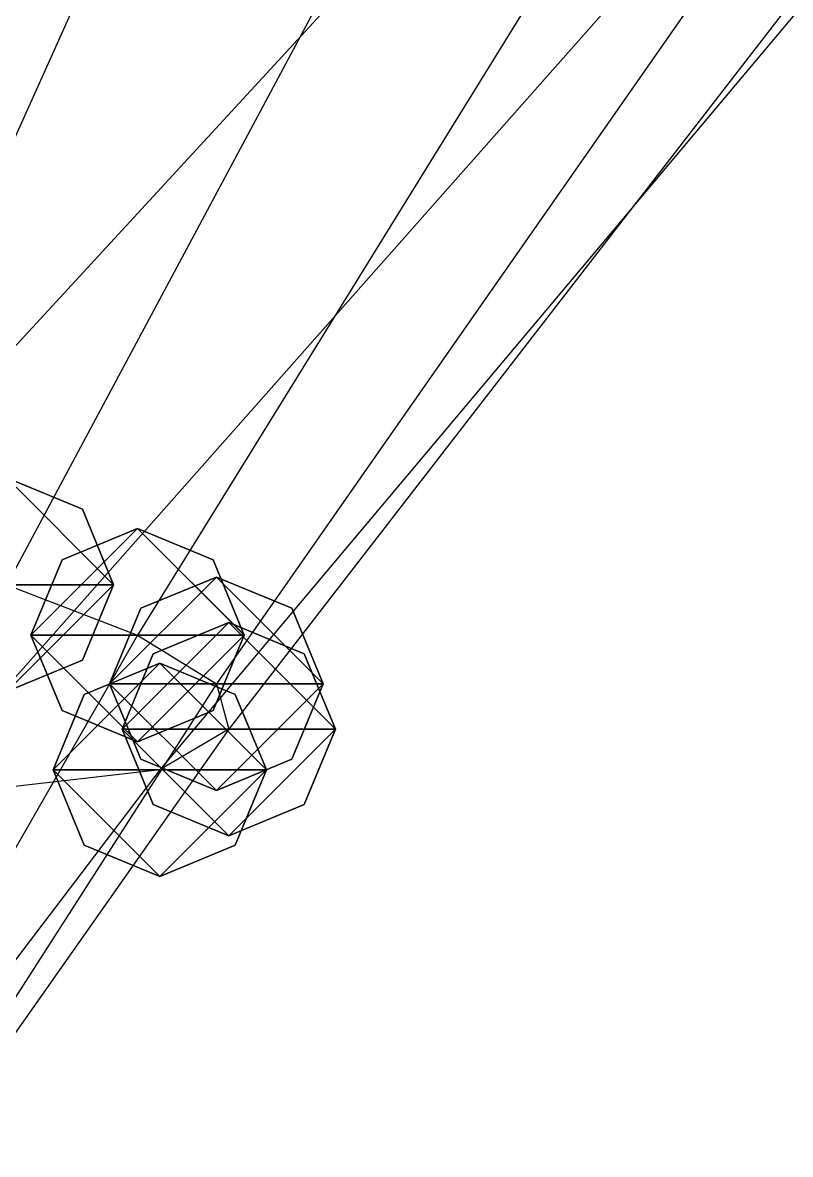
# Model space of a CAD drawing. Header units: metres. Extents: x -59 to 99, y -54 to 55.
# Drawn here: x 34.89 to 42.08, y -10.26 to 0.35 of the extents above; entities that cross this region are included whole.
import ezdxf

# ---------------------------------------------------------------- set-up
doc = ezdxf.new("R2010")
doc.units = ezdxf.units.M

msp = doc.modelspace()

# ---------------------------------------------------------------- linework, layer by layer
for p, q in [((38.187756, 6.7615356, -190.6631), (33.139343, -4.443886, -189.7119)), ((40.74515, 6.307968, -184.16663), (34.739143, -4.9197845, -182.89546)), ((42.917427, 5.8556213, -177.69046), (35.963688, -5.3925095, -176.12723)), ((44.570717, 5.4167175, -171.4014), (36.70185, -5.84824, -169.59656)), ((45.538807, 5.0023193, -165.4624), (36.817566, -6.2733307, -163.50204)), ((45.64428, 4.6224136, -160.02414), (36.171356, -6.654438, -158.0419)), ((45.64428, 4.6224136, -160.02414), (36.171356, -6.654438, -158.0419)), ((43.764927, 4.328018, -155.81247), (33.809322, -6.9254875, -154.161)), ((41.042408, 4.0750427, -152.18341), (30.706795, -7.145878, -150.99583)), ((35.44625, -4.212678, -182.89534), (34.739143, -3.9197845, -182.8953)), ((35.44625, -4.212678, -182.89534), (34.739143, -3.9197845, -182.8953)), ((35.44625, -4.212678, -182.89534), (34.739143, -3.9197845, -182.8953)), ((35.44625, -4.212678, -182.89534), (34.739143, -3.9197845, -182.8953)), ((35.739143, -4.9197845, -182.89546), (35.44625, -4.212678, -182.89534)), ((35.739143, -4.9197845, -182.89546), (35.44625, -4.212678, -182.89534)), ((35.739143, -4.9197845, -182.89546), (35.44625, -4.212678, -182.89534)), ((35.739143, -4.9197845, -182.89546), (35.44625, -4.212678, -182.89534)), ((35.963688, -4.3925095, -176.12706), (35.25658, -4.685403, -176.1271)), ((35.963688, -4.3925095, -176.12706), (35.25658, -4.685403, -176.1271)), ((35.963688, -4.3925095, -176.12706), (35.25658, -4.685403, -176.1271)), ((35.963688, -4.3925095, -176.12706), (35.25658, -4.685403, -176.1271)), ((36.670795, -4.685403, -176.1271), (35.963688, -4.3925095, -176.12706)), ((36.670795, -4.685403, -176.1271), (35.963688, -4.3925095, -176.12706)), ((36.670795, -4.685403, -176.1271), (35.963688, -4.3925095, -176.12706)), ((36.670795, -4.685403, -176.1271), (35.963688, -4.3925095, -176.12706)), ((35.25658, -4.685403, -176.1271), (34.963688, -5.3925095, -176.12723)), ((35.25658, -4.685403, -176.1271), (34.963688, -5.3925095, -176.12723)), ((35.25658, -4.685403, -176.1271), (34.963688, -5.3925095, -176.12723)), ((35.25658, -4.685403, -176.1271), (34.963688, -5.3925095, -176.12723)), ((36.963688, -5.3925095, -176.12723), (36.670795, -4.685403, -176.1271)), ((36.963688, -5.3925095, -176.12723), (36.670795, -4.685403, -176.1271)), ((36.963688, -5.3925095, -176.12723), (36.670795, -4.685403, -176.1271)), ((36.963688, -5.3925095, -176.12723), (36.670795, -4.685403, -176.1271)), ((36.70185, -4.84824, -169.59639), (35.994743, -5.1411333, -169.59644)), ((36.70185, -4.84824, -169.59639), (35.994743, -5.1411333, -169.59644)), ((36.70185, -4.84824, -169.59639), (35.994743, -5.1411333, -169.59644)), ((36.70185, -4.84824, -169.59639), (35.994743, -5.1411333, -169.59644)), ((37.40896, -5.1411333, -169.59644), (36.70185, -4.84824, -169.59639)), ((37.40896, -5.1411333, -169.59644), (36.70185, -4.84824, -169.59639)), ((37.40896, -5.1411333, -169.59644), (36.70185, -4.84824, -169.59639)), ((37.40896, -5.1411333, -169.59644), (36.70185, -4.84824, -169.59639)), ((34.739143, -4.9197845, -182.89546), (35.963688, -5.3925095, -176.12723)), ((35.44625, -5.626891, -182.89558), (35.739143, -4.9197845, -182.89546)), ((35.44625, -5.626891, -182.89558), (35.739143, -4.9197845, -182.89546)), ((35.44625, -5.626891, -182.89558), (35.739143, -4.9197845, -182.89546)), ((35.44625, -5.626891, -182.89558), (35.739143, -4.9197845, -182.89546)), ((35.994743, -5.1411333, -169.59644), (35.70185, -5.84824, -169.59656)), ((35.994743, -5.1411333, -169.59644), (35.70185, -5.84824, -169.59656)), ((35.994743, -5.1411333, -169.59644), (35.70185, -5.84824, -169.59656)), ((35.994743, -5.1411333, -169.59644), (35.70185, -5.84824, -169.59656)), ((37.70185, -5.84824, -169.59656), (37.40896, -5.1411333, -169.59644)), ((37.70185, -5.84824, -169.59656), (37.40896, -5.1411333, -169.59644)), ((37.70185, -5.84824, -169.59656), (37.40896, -5.1411333, -169.59644)), ((37.70185, -5.84824, -169.59656), (37.40896, -5.1411333, -169.59644)), ((36.817566, -5.2733307, -163.50188), (36.11046, -5.566224, -163.50192)), ((36.817566, -5.2733307, -163.50188), (36.11046, -5.566224, -163.50192)), ((36.817566, -5.2733307, -163.50188), (36.11046, -5.566224, -163.50192)), ((36.817566, -5.2733307, -163.50188), (36.11046, -5.566224, -163.50192)), ((37.524673, -5.566224, -163.50192), (36.817566, -5.2733307, -163.50188)), ((37.524673, -5.566224, -163.50192), (36.817566, -5.2733307, -163.50188)), ((37.524673, -5.566224, -163.50192), (36.817566, -5.2733307, -163.50188)), ((37.524673, -5.566224, -163.50192), (36.817566, -5.2733307, -163.50188)), ((35.963688, -5.3925095, -176.12723), (29.495657, -16.656006, -174.32654)), ((34.963688, -5.3925095, -176.12723), (35.25658, -6.099616, -176.12735)), ((34.963688, -5.3925095, -176.12723), (35.25658, -6.099616, -176.12735)), ((34.963688, -5.3925095, -176.12723), (35.25658, -6.099616, -176.12735)), ((34.963688, -5.3925095, -176.12723), (35.25658, -6.099616, -176.12735)), ((35.963688, -5.3925095, -176.12723), (36.70185, -5.84824, -169.59656)), ((36.670795, -6.099616, -176.12735), (36.963688, -5.3925095, -176.12723)), ((36.670795, -6.099616, -176.12735), (36.963688, -5.3925095, -176.12723)), ((36.670795, -6.099616, -176.12735), (36.963688, -5.3925095, -176.12723)), ((36.670795, -6.099616, -176.12735), (36.963688, -5.3925095, -176.12723)), ((36.11046, -5.566224, -163.50192), (35.817566, -6.2733307, -163.50204)), ((36.11046, -5.566224, -163.50192), (35.817566, -6.2733307, -163.50204)), ((36.11046, -5.566224, -163.50192), (35.817566, -6.2733307, -163.50204)), ((36.11046, -5.566224, -163.50192), (35.817566, -6.2733307, -163.50204)), ((37.817566, -6.2733307, -163.50204), (37.524673, -5.566224, -163.50192)), ((37.817566, -6.2733307, -163.50204), (37.524673, -5.566224, -163.50192)), ((37.817566, -6.2733307, -163.50204), (37.524673, -5.566224, -163.50192)), ((37.817566, -6.2733307, -163.50204), (37.524673, -5.566224, -163.50192)), ((34.739143, -5.9197845, -182.89563), (35.44625, -5.626891, -182.89558)), ((34.739143, -5.9197845, -182.89563), (35.44625, -5.626891, -182.89558)), ((34.739143, -5.9197845, -182.89563), (35.44625, -5.626891, -182.89558)), ((34.739143, -5.9197845, -182.89563), (35.44625, -5.626891, -182.89558)), ((36.171356, -5.654438, -158.04173), (35.46425, -5.9473314, -158.04178)), ((36.171356, -5.654438, -158.04173), (35.46425, -5.9473314, -158.04178)), ((36.171356, -5.654438, -158.04173), (35.46425, -5.9473314, -158.04178)), ((36.171356, -5.654438, -158.04173), (35.46425, -5.9473314, -158.04178)), ((36.171356, -5.654438, -158.04173), (35.46425, -5.9473314, -158.04178)), ((36.171356, -5.654438, -158.04173), (35.46425, -5.9473314, -158.04178)), ((36.878464, -5.9473314, -158.04178), (36.171356, -5.654438, -158.04173)), ((36.878464, -5.9473314, -158.04178), (36.171356, -5.654438, -158.04173)), ((36.878464, -5.9473314, -158.04178), (36.171356, -5.654438, -158.04173)), ((36.878464, -5.9473314, -158.04178), (36.171356, -5.654438, -158.04173)), ((36.878464, -5.9473314, -158.04178), (36.171356, -5.654438, -158.04173)), ((36.878464, -5.9473314, -158.04178), (36.171356, -5.654438, -158.04173)), ((36.70185, -5.84824, -169.59656), (29.455252, -17.14273, -167.35545)), ((35.70185, -5.84824, -169.59656), (35.994743, -6.5553465, -169.59668)), ((35.70185, -5.84824, -169.59656), (35.994743, -6.5553465, -169.59668)), ((35.70185, -5.84824, -169.59656), (35.994743, -6.5553465, -169.59668)), ((35.70185, -5.84824, -169.59656), (35.994743, -6.5553465, -169.59668)), ((36.70185, -5.84824, -169.59656), (36.817566, -6.2733307, -163.50204)), ((37.40896, -6.5553465, -169.59668), (37.70185, -5.84824, -169.59656)), ((37.40896, -6.5553465, -169.59668), (37.70185, -5.84824, -169.59656)), ((37.40896, -6.5553465, -169.59668), (37.70185, -5.84824, -169.59656)), ((37.40896, -6.5553465, -169.59668), (37.70185, -5.84824, -169.59656)), ((35.46425, -5.9473314, -158.04178), (35.171356, -6.654438, -158.0419)), ((35.46425, -5.9473314, -158.04178), (35.171356, -6.654438, -158.0419)), ((35.46425, -5.9473314, -158.04178), (35.171356, -6.654438, -158.0419)), ((35.46425, -5.9473314, -158.04178), (35.171356, -6.654438, -158.0419)), ((35.46425, -5.9473314, -158.04178), (35.171356, -6.654438, -158.0419)), ((35.46425, -5.9473314, -158.04178), (35.171356, -6.654438, -158.0419)), ((37.171356, -6.654438, -158.0419), (36.878464, -5.9473314, -158.04178)), ((37.171356, -6.654438, -158.0419), (36.878464, -5.9473314, -158.04178)), ((37.171356, -6.654438, -158.0419), (36.878464, -5.9473314, -158.04178)), ((37.171356, -6.654438, -158.0419), (36.878464, -5.9473314, -158.04178)), ((37.171356, -6.654438, -158.0419), (36.878464, -5.9473314, -158.04178)), ((37.171356, -6.654438, -158.0419), (36.878464, -5.9473314, -158.04178)), ((35.25658, -6.099616, -176.12735), (35.963688, -6.3925095, -176.1274)), ((35.25658, -6.099616, -176.12735), (35.963688, -6.3925095, -176.1274)), ((35.25658, -6.099616, -176.12735), (35.963688, -6.3925095, -176.1274)), ((35.25658, -6.099616, -176.12735), (35.963688, -6.3925095, -176.1274)), ((35.963688, -6.3925095, -176.1274), (36.670795, -6.099616, -176.12735)), ((35.963688, -6.3925095, -176.1274), (36.670795, -6.099616, -176.12735)), ((35.963688, -6.3925095, -176.1274), (36.670795, -6.099616, -176.12735)), ((35.963688, -6.3925095, -176.1274), (36.670795, -6.099616, -176.12735)), ((36.817566, -6.2733307, -163.50204), (28.858372, -17.592667, -160.90729)), ((35.817566, -6.2733307, -163.50204), (36.11046, -6.9804373, -163.50217)), ((35.817566, -6.2733307, -163.50204), (36.11046, -6.9804373, -163.50217)), ((35.817566, -6.2733307, -163.50204), (36.11046, -6.9804373, -163.50217)), ((35.817566, -6.2733307, -163.50204), (36.11046, -6.9804373, -163.50217)), ((36.817566, -6.2733307, -163.50204), (36.171356, -6.654438, -158.0419)), ((37.524673, -6.9804373, -163.50217), (37.817566, -6.2733307, -163.50204)), ((37.524673, -6.9804373, -163.50217), (37.817566, -6.2733307, -163.50204)), ((37.524673, -6.9804373, -163.50217), (37.817566, -6.2733307, -163.50204)), ((37.524673, -6.9804373, -163.50217), (37.817566, -6.2733307, -163.50204)), ((35.994743, -6.5553465, -169.59668), (36.70185, -6.84824, -169.59673)), ((35.994743, -6.5553465, -169.59668), (36.70185, -6.84824, -169.59673)), ((35.994743, -6.5553465, -169.59668), (36.70185, -6.84824, -169.59673)), ((35.994743, -6.5553465, -169.59668), (36.70185, -6.84824, -169.59673)), ((36.70185, -6.84824, -169.59673), (37.40896, -6.5553465, -169.59668)), ((36.70185, -6.84824, -169.59673), (37.40896, -6.5553465, -169.59668)), ((36.70185, -6.84824, -169.59673), (37.40896, -6.5553465, -169.59668)), ((36.70185, -6.84824, -169.59673), (37.40896, -6.5553465, -169.59668)), ((36.171356, -6.654438, -158.0419), (27.556458, -17.986053, -155.27017)), ((36.171356, -6.654438, -158.0419), (27.556458, -17.986053, -155.27017)), ((36.171356, -6.654438, -158.0419), (33.809322, -6.9254875, -154.161)), ((35.171356, -6.654438, -158.0419), (35.46425, -7.3615446, -158.04202)), ((35.171356, -6.654438, -158.0419), (35.46425, -7.3615446, -158.04202)), ((35.171356, -6.654438, -158.0419), (35.46425, -7.3615446, -158.04202)), ((35.171356, -6.654438, -158.0419), (35.46425, -7.3615446, -158.04202)), ((35.171356, -6.654438, -158.0419), (35.46425, -7.3615446, -158.04202)), ((35.171356, -6.654438, -158.0419), (35.46425, -7.3615446, -158.04202)), ((36.878464, -7.3615446, -158.04202), (37.171356, -6.654438, -158.0419)), ((36.878464, -7.3615446, -158.04202), (37.171356, -6.654438, -158.0419)), ((36.878464, -7.3615446, -158.04202), (37.171356, -6.654438, -158.0419)), ((36.878464, -7.3615446, -158.04202), (37.171356, -6.654438, -158.0419)), ((36.878464, -7.3615446, -158.04202), (37.171356, -6.654438, -158.0419)), ((36.878464, -7.3615446, -158.04202), (37.171356, -6.654438, -158.0419)), ((36.11046, -6.9804373, -163.50217), (36.817566, -7.2733307, -163.50221)), ((36.11046, -6.9804373, -163.50217), (36.817566, -7.2733307, -163.50221)), ((36.11046, -6.9804373, -163.50217), (36.817566, -7.2733307, -163.50221)), ((36.11046, -6.9804373, -163.50217), (36.817566, -7.2733307, -163.50221)), ((36.817566, -7.2733307, -163.50221), (37.524673, -6.9804373, -163.50217)), ((36.817566, -7.2733307, -163.50221), (37.524673, -6.9804373, -163.50217)), ((36.817566, -7.2733307, -163.50221), (37.524673, -6.9804373, -163.50217)), ((36.817566, -7.2733307, -163.50221), (37.524673, -6.9804373, -163.50217)), ((35.46425, -7.3615446, -158.04202), (36.171356, -7.654438, -158.04207)), ((35.46425, -7.3615446, -158.04202), (36.171356, -7.654438, -158.04207)), ((35.46425, -7.3615446, -158.04202), (36.171356, -7.654438, -158.04207)), ((35.46425, -7.3615446, -158.04202), (36.171356, -7.654438, -158.04207)), ((35.46425, -7.3615446, -158.04202), (36.171356, -7.654438, -158.04207)), ((35.46425, -7.3615446, -158.04202), (36.171356, -7.654438, -158.04207)), ((36.171356, -7.654438, -158.04207), (36.878464, -7.3615446, -158.04202)), ((36.171356, -7.654438, -158.04207), (36.878464, -7.3615446, -158.04202)), ((36.171356, -7.654438, -158.04207), (36.878464, -7.3615446, -158.04202)), ((36.171356, -7.654438, -158.04207), (36.878464, -7.3615446, -158.04202)), ((36.171356, -7.654438, -158.04207), (36.878464, -7.3615446, -158.04202)), ((36.171356, -7.654438, -158.04207), (36.878464, -7.3615446, -158.04202))]:
    msp.add_line(p, q)
for points in [[(33.739143, -4.9197845, -182.89546), (34.739143, -3.9197845, -182.8953), (35.739143, -4.9197845, -182.89546), (35.739243, -4.9196844, -182.89536)], [(33.739143, -4.9197845, -182.89546), (34.739143, -3.9197845, -182.8953), (35.739143, -4.9197845, -182.89546), (35.739243, -4.9196844, -182.89536)], [(33.739143, -4.9197845, -182.89546), (34.739143, -3.9197845, -182.8953), (35.739143, -4.9197845, -182.89546), (35.739243, -4.9196844, -182.89536)], [(33.739143, -4.9197845, -182.89546), (34.739143, -3.9197845, -182.8953), (35.739143, -4.9197845, -182.89546), (35.739243, -4.9196844, -182.89536)], [(34.739143, -3.9197845, -182.8953), (35.44625, -4.212678, -182.89534), (35.739143, -4.9197845, -182.89546), (35.739243, -4.9196844, -182.89536)], [(34.739143, -3.9197845, -182.8953), (35.44625, -4.212678, -182.89534), (35.739143, -4.9197845, -182.89546), (35.739243, -4.9196844, -182.89536)], [(34.739143, -3.9197845, -182.8953), (35.44625, -4.212678, -182.89534), (35.739143, -4.9197845, -182.89546), (35.739243, -4.9196844, -182.89536)], [(34.739143, -3.9197845, -182.8953), (35.44625, -4.212678, -182.89534), (35.739143, -4.9197845, -182.89546), (35.739243, -4.9196844, -182.89536)], [(34.963688, -5.3925095, -176.12723), (35.25658, -4.685403, -176.1271), (35.963688, -4.3925095, -176.12706), (35.963787, -4.3924093, -176.12695)], [(34.963688, -5.3925095, -176.12723), (35.25658, -4.685403, -176.1271), (35.963688, -4.3925095, -176.12706), (35.963787, -4.3924093, -176.12695)], [(34.963688, -5.3925095, -176.12723), (35.25658, -4.685403, -176.1271), (35.963688, -4.3925095, -176.12706), (35.963787, -4.3924093, -176.12695)], [(34.963688, -5.3925095, -176.12723), (35.25658, -4.685403, -176.1271), (35.963688, -4.3925095, -176.12706), (35.963787, -4.3924093, -176.12695)], [(34.963688, -5.3925095, -176.12723), (35.963688, -4.3925095, -176.12706), (36.963688, -5.3925095, -176.12723), (36.963787, -5.3924093, -176.12712)], [(34.963688, -5.3925095, -176.12723), (35.963688, -4.3925095, -176.12706), (36.963688, -5.3925095, -176.12723), (36.963787, -5.3924093, -176.12712)], [(34.963688, -5.3925095, -176.12723), (35.963688, -4.3925095, -176.12706), (36.963688, -5.3925095, -176.12723), (36.963787, -5.3924093, -176.12712)], [(34.963688, -5.3925095, -176.12723), (35.963688, -4.3925095, -176.12706), (36.963688, -5.3925095, -176.12723), (36.963787, -5.3924093, -176.12712)], [(35.963688, -4.3925095, -176.12706), (36.670795, -4.685403, -176.1271), (36.963688, -5.3925095, -176.12723), (36.963787, -5.3924093, -176.12712)], [(35.963688, -4.3925095, -176.12706), (36.670795, -4.685403, -176.1271), (36.963688, -5.3925095, -176.12723), (36.963787, -5.3924093, -176.12712)], [(35.963688, -4.3925095, -176.12706), (36.670795, -4.685403, -176.1271), (36.963688, -5.3925095, -176.12723), (36.963787, -5.3924093, -176.12712)], [(35.963688, -4.3925095, -176.12706), (36.670795, -4.685403, -176.1271), (36.963688, -5.3925095, -176.12723), (36.963787, -5.3924093, -176.12712)], [(35.70185, -5.84824, -169.59656), (35.994743, -5.1411333, -169.59644), (36.70185, -4.84824, -169.59639), (36.70195, -4.84814, -169.59628)], [(35.70185, -5.84824, -169.59656), (35.994743, -5.1411333, -169.59644), (36.70185, -4.84824, -169.59639), (36.70195, -4.84814, -169.59628)], [(35.70185, -5.84824, -169.59656), (35.994743, -5.1411333, -169.59644), (36.70185, -4.84824, -169.59639), (36.70195, -4.84814, -169.59628)], [(35.70185, -5.84824, -169.59656), (35.994743, -5.1411333, -169.59644), (36.70185, -4.84824, -169.59639), (36.70195, -4.84814, -169.59628)], [(35.70185, -5.84824, -169.59656), (36.70185, -4.84824, -169.59639), (37.70185, -5.84824, -169.59656), (37.70195, -5.84814, -169.59645)], [(35.70185, -5.84824, -169.59656), (36.70185, -4.84824, -169.59639), (37.70185, -5.84824, -169.59656), (37.70195, -5.84814, -169.59645)], [(35.70185, -5.84824, -169.59656), (36.70185, -4.84824, -169.59639), (37.70185, -5.84824, -169.59656), (37.70195, -5.84814, -169.59645)], [(35.70185, -5.84824, -169.59656), (36.70185, -4.84824, -169.59639), (37.70185, -5.84824, -169.59656), (37.70195, -5.84814, -169.59645)], [(36.70185, -4.84824, -169.59639), (37.40896, -5.1411333, -169.59644), (37.70185, -5.84824, -169.59656), (37.70195, -5.84814, -169.59645)], [(36.70185, -4.84824, -169.59639), (37.40896, -5.1411333, -169.59644), (37.70185, -5.84824, -169.59656), (37.70195, -5.84814, -169.59645)], [(36.70185, -4.84824, -169.59639), (37.40896, -5.1411333, -169.59644), (37.70185, -5.84824, -169.59656), (37.70195, -5.84814, -169.59645)], [(36.70185, -4.84824, -169.59639), (37.40896, -5.1411333, -169.59644), (37.70185, -5.84824, -169.59656), (37.70195, -5.84814, -169.59645)], [(35.739143, -4.9197845, -182.89546), (34.739143, -5.9197845, -182.89563), (33.739143, -4.9197845, -182.89546), (33.739243, -4.9196844, -182.89536)], [(35.739143, -4.9197845, -182.89546), (34.739143, -5.9197845, -182.89563), (33.739143, -4.9197845, -182.89546), (33.739243, -4.9196844, -182.89536)], [(35.739143, -4.9197845, -182.89546), (34.739143, -5.9197845, -182.89563), (33.739143, -4.9197845, -182.89546), (33.739243, -4.9196844, -182.89536)], [(35.739143, -4.9197845, -182.89546), (34.739143, -5.9197845, -182.89563), (33.739143, -4.9197845, -182.89546), (33.739243, -4.9196844, -182.89536)], [(35.739143, -4.9197845, -182.89546), (35.44625, -5.626891, -182.89558), (34.739143, -5.9197845, -182.89563), (34.739243, -5.9196844, -182.89552)], [(35.739143, -4.9197845, -182.89546), (35.44625, -5.626891, -182.89558), (34.739143, -5.9197845, -182.89563), (34.739243, -5.9196844, -182.89552)], [(35.739143, -4.9197845, -182.89546), (35.44625, -5.626891, -182.89558), (34.739143, -5.9197845, -182.89563), (34.739243, -5.9196844, -182.89552)], [(35.739143, -4.9197845, -182.89546), (35.44625, -5.626891, -182.89558), (34.739143, -5.9197845, -182.89563), (34.739243, -5.9196844, -182.89552)], [(35.817566, -6.2733307, -163.50204), (36.11046, -5.566224, -163.50192), (36.817566, -5.2733307, -163.50188), (36.817665, -5.2732306, -163.50177)], [(35.817566, -6.2733307, -163.50204), (36.11046, -5.566224, -163.50192), (36.817566, -5.2733307, -163.50188), (36.817665, -5.2732306, -163.50177)], [(35.817566, -6.2733307, -163.50204), (36.11046, -5.566224, -163.50192), (36.817566, -5.2733307, -163.50188), (36.817665, -5.2732306, -163.50177)], [(35.817566, -6.2733307, -163.50204), (36.11046, -5.566224, -163.50192), (36.817566, -5.2733307, -163.50188), (36.817665, -5.2732306, -163.50177)], [(35.817566, -6.2733307, -163.50204), (36.817566, -5.2733307, -163.50188), (37.817566, -6.2733307, -163.50204), (37.817665, -6.2732306, -163.50194)], [(35.817566, -6.2733307, -163.50204), (36.817566, -5.2733307, -163.50188), (37.817566, -6.2733307, -163.50204), (37.817665, -6.2732306, -163.50194)], [(35.817566, -6.2733307, -163.50204), (36.817566, -5.2733307, -163.50188), (37.817566, -6.2733307, -163.50204), (37.817665, -6.2732306, -163.50194)], [(35.817566, -6.2733307, -163.50204), (36.817566, -5.2733307, -163.50188), (37.817566, -6.2733307, -163.50204), (37.817665, -6.2732306, -163.50194)], [(36.817566, -5.2733307, -163.50188), (37.524673, -5.566224, -163.50192), (37.817566, -6.2733307, -163.50204), (37.817665, -6.2732306, -163.50194)], [(36.817566, -5.2733307, -163.50188), (37.524673, -5.566224, -163.50192), (37.817566, -6.2733307, -163.50204), (37.817665, -6.2732306, -163.50194)], [(36.817566, -5.2733307, -163.50188), (37.524673, -5.566224, -163.50192), (37.817566, -6.2733307, -163.50204), (37.817665, -6.2732306, -163.50194)], [(36.817566, -5.2733307, -163.50188), (37.524673, -5.566224, -163.50192), (37.817566, -6.2733307, -163.50204), (37.817665, -6.2732306, -163.50194)], [(35.963688, -6.3925095, -176.1274), (35.25658, -6.099616, -176.12735), (34.963688, -5.3925095, -176.12723), (34.963787, -5.3924093, -176.12712)], [(36.963688, -5.3925095, -176.12723), (35.963688, -6.3925095, -176.1274), (34.963688, -5.3925095, -176.12723), (34.963787, -5.3924093, -176.12712)], [(35.963688, -6.3925095, -176.1274), (35.25658, -6.099616, -176.12735), (34.963688, -5.3925095, -176.12723), (34.963787, -5.3924093, -176.12712)], [(36.963688, -5.3925095, -176.12723), (35.963688, -6.3925095, -176.1274), (34.963688, -5.3925095, -176.12723), (34.963787, -5.3924093, -176.12712)], [(35.963688, -6.3925095, -176.1274), (35.25658, -6.099616, -176.12735), (34.963688, -5.3925095, -176.12723), (34.963787, -5.3924093, -176.12712)], [(36.963688, -5.3925095, -176.12723), (35.963688, -6.3925095, -176.1274), (34.963688, -5.3925095, -176.12723), (34.963787, -5.3924093, -176.12712)], [(35.963688, -6.3925095, -176.1274), (35.25658, -6.099616, -176.12735), (34.963688, -5.3925095, -176.12723), (34.963787, -5.3924093, -176.12712)], [(36.963688, -5.3925095, -176.12723), (35.963688, -6.3925095, -176.1274), (34.963688, -5.3925095, -176.12723), (34.963787, -5.3924093, -176.12712)], [(36.963688, -5.3925095, -176.12723), (36.670795, -6.099616, -176.12735), (35.963688, -6.3925095, -176.1274), (35.963787, -6.3924093, -176.12729)], [(36.963688, -5.3925095, -176.12723), (36.670795, -6.099616, -176.12735), (35.963688, -6.3925095, -176.1274), (35.963787, -6.3924093, -176.12729)], [(36.963688, -5.3925095, -176.12723), (36.670795, -6.099616, -176.12735), (35.963688, -6.3925095, -176.1274), (35.963787, -6.3924093, -176.12729)], [(36.963688, -5.3925095, -176.12723), (36.670795, -6.099616, -176.12735), (35.963688, -6.3925095, -176.1274), (35.963787, -6.3924093, -176.12729)], [(35.171356, -6.654438, -158.0419), (35.46425, -5.9473314, -158.04178), (36.171356, -5.654438, -158.04173), (36.171455, -5.654338, -158.04163)], [(35.171356, -6.654438, -158.0419), (35.46425, -5.9473314, -158.04178), (36.171356, -5.654438, -158.04173), (36.171455, -5.654338, -158.04163)], [(35.171356, -6.654438, -158.0419), (35.46425, -5.9473314, -158.04178), (36.171356, -5.654438, -158.04173), (36.171455, -5.654338, -158.04163)], [(35.171356, -6.654438, -158.0419), (35.46425, -5.9473314, -158.04178), (36.171356, -5.654438, -158.04173), (36.171455, -5.654338, -158.04163)], [(35.171356, -6.654438, -158.0419), (35.46425, -5.9473314, -158.04178), (36.171356, -5.654438, -158.04173), (36.171455, -5.654338, -158.04163)], [(35.171356, -6.654438, -158.0419), (35.46425, -5.9473314, -158.04178), (36.171356, -5.654438, -158.04173), (36.171455, -5.654338, -158.04163)], [(35.171356, -6.654438, -158.0419), (36.171356, -5.654438, -158.04173), (37.171356, -6.654438, -158.0419), (37.171455, -6.654338, -158.0418)], [(35.171356, -6.654438, -158.0419), (36.171356, -5.654438, -158.04173), (37.171356, -6.654438, -158.0419), (37.171455, -6.654338, -158.0418)], [(35.171356, -6.654438, -158.0419), (36.171356, -5.654438, -158.04173), (37.171356, -6.654438, -158.0419), (37.171455, -6.654338, -158.0418)], [(35.171356, -6.654438, -158.0419), (36.171356, -5.654438, -158.04173), (37.171356, -6.654438, -158.0419), (37.171455, -6.654338, -158.0418)], [(35.171356, -6.654438, -158.0419), (36.171356, -5.654438, -158.04173), (37.171356, -6.654438, -158.0419), (37.171455, -6.654338, -158.0418)], [(35.171356, -6.654438, -158.0419), (36.171356, -5.654438, -158.04173), (37.171356, -6.654438, -158.0419), (37.171455, -6.654338, -158.0418)], [(36.171356, -5.654438, -158.04173), (36.878464, -5.9473314, -158.04178), (37.171356, -6.654438, -158.0419), (37.171455, -6.654338, -158.0418)], [(36.171356, -5.654438, -158.04173), (36.878464, -5.9473314, -158.04178), (37.171356, -6.654438, -158.0419), (37.171455, -6.654338, -158.0418)], [(36.171356, -5.654438, -158.04173), (36.878464, -5.9473314, -158.04178), (37.171356, -6.654438, -158.0419), (37.171455, -6.654338, -158.0418)], [(36.171356, -5.654438, -158.04173), (36.878464, -5.9473314, -158.04178), (37.171356, -6.654438, -158.0419), (37.171455, -6.654338, -158.0418)], [(36.171356, -5.654438, -158.04173), (36.878464, -5.9473314, -158.04178), (37.171356, -6.654438, -158.0419), (37.171455, -6.654338, -158.0418)], [(36.171356, -5.654438, -158.04173), (36.878464, -5.9473314, -158.04178), (37.171356, -6.654438, -158.0419), (37.171455, -6.654338, -158.0418)], [(36.70185, -6.84824, -169.59673), (35.994743, -6.5553465, -169.59668), (35.70185, -5.84824, -169.59656), (35.70195, -5.84814, -169.59645)], [(37.70185, -5.84824, -169.59656), (36.70185, -6.84824, -169.59673), (35.70185, -5.84824, -169.59656), (35.70195, -5.84814, -169.59645)], [(36.70185, -6.84824, -169.59673), (35.994743, -6.5553465, -169.59668), (35.70185, -5.84824, -169.59656), (35.70195, -5.84814, -169.59645)], [(37.70185, -5.84824, -169.59656), (36.70185, -6.84824, -169.59673), (35.70185, -5.84824, -169.59656), (35.70195, -5.84814, -169.59645)], [(36.70185, -6.84824, -169.59673), (35.994743, -6.5553465, -169.59668), (35.70185, -5.84824, -169.59656), (35.70195, -5.84814, -169.59645)], [(37.70185, -5.84824, -169.59656), (36.70185, -6.84824, -169.59673), (35.70185, -5.84824, -169.59656), (35.70195, -5.84814, -169.59645)], [(36.70185, -6.84824, -169.59673), (35.994743, -6.5553465, -169.59668), (35.70185, -5.84824, -169.59656), (35.70195, -5.84814, -169.59645)], [(37.70185, -5.84824, -169.59656), (36.70185, -6.84824, -169.59673), (35.70185, -5.84824, -169.59656), (35.70195, -5.84814, -169.59645)], [(37.70185, -5.84824, -169.59656), (37.40896, -6.5553465, -169.59668), (36.70185, -6.84824, -169.59673), (36.70195, -6.84814, -169.59662)], [(37.70185, -5.84824, -169.59656), (37.40896, -6.5553465, -169.59668), (36.70185, -6.84824, -169.59673), (36.70195, -6.84814, -169.59662)], [(37.70185, -5.84824, -169.59656), (37.40896, -6.5553465, -169.59668), (36.70185, -6.84824, -169.59673), (36.70195, -6.84814, -169.59662)], [(37.70185, -5.84824, -169.59656), (37.40896, -6.5553465, -169.59668), (36.70185, -6.84824, -169.59673), (36.70195, -6.84814, -169.59662)], [(36.817566, -7.2733307, -163.50221), (36.11046, -6.9804373, -163.50217), (35.817566, -6.2733307, -163.50204), (35.817665, -6.2732306, -163.50194)], [(37.817566, -6.2733307, -163.50204), (36.817566, -7.2733307, -163.50221), (35.817566, -6.2733307, -163.50204), (35.817665, -6.2732306, -163.50194)], [(36.817566, -7.2733307, -163.50221), (36.11046, -6.9804373, -163.50217), (35.817566, -6.2733307, -163.50204), (35.817665, -6.2732306, -163.50194)], [(37.817566, -6.2733307, -163.50204), (36.817566, -7.2733307, -163.50221), (35.817566, -6.2733307, -163.50204), (35.817665, -6.2732306, -163.50194)], [(36.817566, -7.2733307, -163.50221), (36.11046, -6.9804373, -163.50217), (35.817566, -6.2733307, -163.50204), (35.817665, -6.2732306, -163.50194)], [(37.817566, -6.2733307, -163.50204), (36.817566, -7.2733307, -163.50221), (35.817566, -6.2733307, -163.50204), (35.817665, -6.2732306, -163.50194)], [(36.817566, -7.2733307, -163.50221), (36.11046, -6.9804373, -163.50217), (35.817566, -6.2733307, -163.50204), (35.817665, -6.2732306, -163.50194)], [(37.817566, -6.2733307, -163.50204), (36.817566, -7.2733307, -163.50221), (35.817566, -6.2733307, -163.50204), (35.817665, -6.2732306, -163.50194)], [(37.817566, -6.2733307, -163.50204), (37.524673, -6.9804373, -163.50217), (36.817566, -7.2733307, -163.50221), (36.817665, -7.2732306, -163.5021)], [(37.817566, -6.2733307, -163.50204), (37.524673, -6.9804373, -163.50217), (36.817566, -7.2733307, -163.50221), (36.817665, -7.2732306, -163.5021)], [(37.817566, -6.2733307, -163.50204), (37.524673, -6.9804373, -163.50217), (36.817566, -7.2733307, -163.50221), (36.817665, -7.2732306, -163.5021)], [(37.817566, -6.2733307, -163.50204), (37.524673, -6.9804373, -163.50217), (36.817566, -7.2733307, -163.50221), (36.817665, -7.2732306, -163.5021)], [(36.171356, -7.654438, -158.04207), (35.46425, -7.3615446, -158.04202), (35.171356, -6.654438, -158.0419), (35.171455, -6.654338, -158.0418)], [(37.171356, -6.654438, -158.0419), (36.171356, -7.654438, -158.04207), (35.171356, -6.654438, -158.0419), (35.171455, -6.654338, -158.0418)], [(36.171356, -7.654438, -158.04207), (35.46425, -7.3615446, -158.04202), (35.171356, -6.654438, -158.0419), (35.171455, -6.654338, -158.0418)], [(37.171356, -6.654438, -158.0419), (36.171356, -7.654438, -158.04207), (35.171356, -6.654438, -158.0419), (35.171455, -6.654338, -158.0418)], [(36.171356, -7.654438, -158.04207), (35.46425, -7.3615446, -158.04202), (35.171356, -6.654438, -158.0419), (35.171455, -6.654338, -158.0418)], [(37.171356, -6.654438, -158.0419), (36.171356, -7.654438, -158.04207), (35.171356, -6.654438, -158.0419), (35.171455, -6.654338, -158.0418)], [(36.171356, -7.654438, -158.04207), (35.46425, -7.3615446, -158.04202), (35.171356, -6.654438, -158.0419), (35.171455, -6.654338, -158.0418)], [(37.171356, -6.654438, -158.0419), (36.171356, -7.654438, -158.04207), (35.171356, -6.654438, -158.0419), (35.171455, -6.654338, -158.0418)], [(36.171356, -7.654438, -158.04207), (35.46425, -7.3615446, -158.04202), (35.171356, -6.654438, -158.0419), (35.171455, -6.654338, -158.0418)], [(37.171356, -6.654438, -158.0419), (36.171356, -7.654438, -158.04207), (35.171356, -6.654438, -158.0419), (35.171455, -6.654338, -158.0418)], [(36.171356, -7.654438, -158.04207), (35.46425, -7.3615446, -158.04202), (35.171356, -6.654438, -158.0419), (35.171455, -6.654338, -158.0418)], [(37.171356, -6.654438, -158.0419), (36.171356, -7.654438, -158.04207), (35.171356, -6.654438, -158.0419), (35.171455, -6.654338, -158.0418)], [(37.171356, -6.654438, -158.0419), (36.878464, -7.3615446, -158.04202), (36.171356, -7.654438, -158.04207), (36.171455, -7.654338, -158.04196)], [(37.171356, -6.654438, -158.0419), (36.878464, -7.3615446, -158.04202), (36.171356, -7.654438, -158.04207), (36.171455, -7.654338, -158.04196)], [(37.171356, -6.654438, -158.0419), (36.878464, -7.3615446, -158.04202), (36.171356, -7.654438, -158.04207), (36.171455, -7.654338, -158.04196)], [(37.171356, -6.654438, -158.0419), (36.878464, -7.3615446, -158.04202), (36.171356, -7.654438, -158.04207), (36.171455, -7.654338, -158.04196)], [(37.171356, -6.654438, -158.0419), (36.878464, -7.3615446, -158.04202), (36.171356, -7.654438, -158.04207), (36.171455, -7.654338, -158.04196)], [(37.171356, -6.654438, -158.0419), (36.878464, -7.3615446, -158.04202), (36.171356, -7.654438, -158.04207), (36.171455, -7.654338, -158.04196)]]:
    msp.add_3dface(points)

doc.saveas('drawing.dxf')
